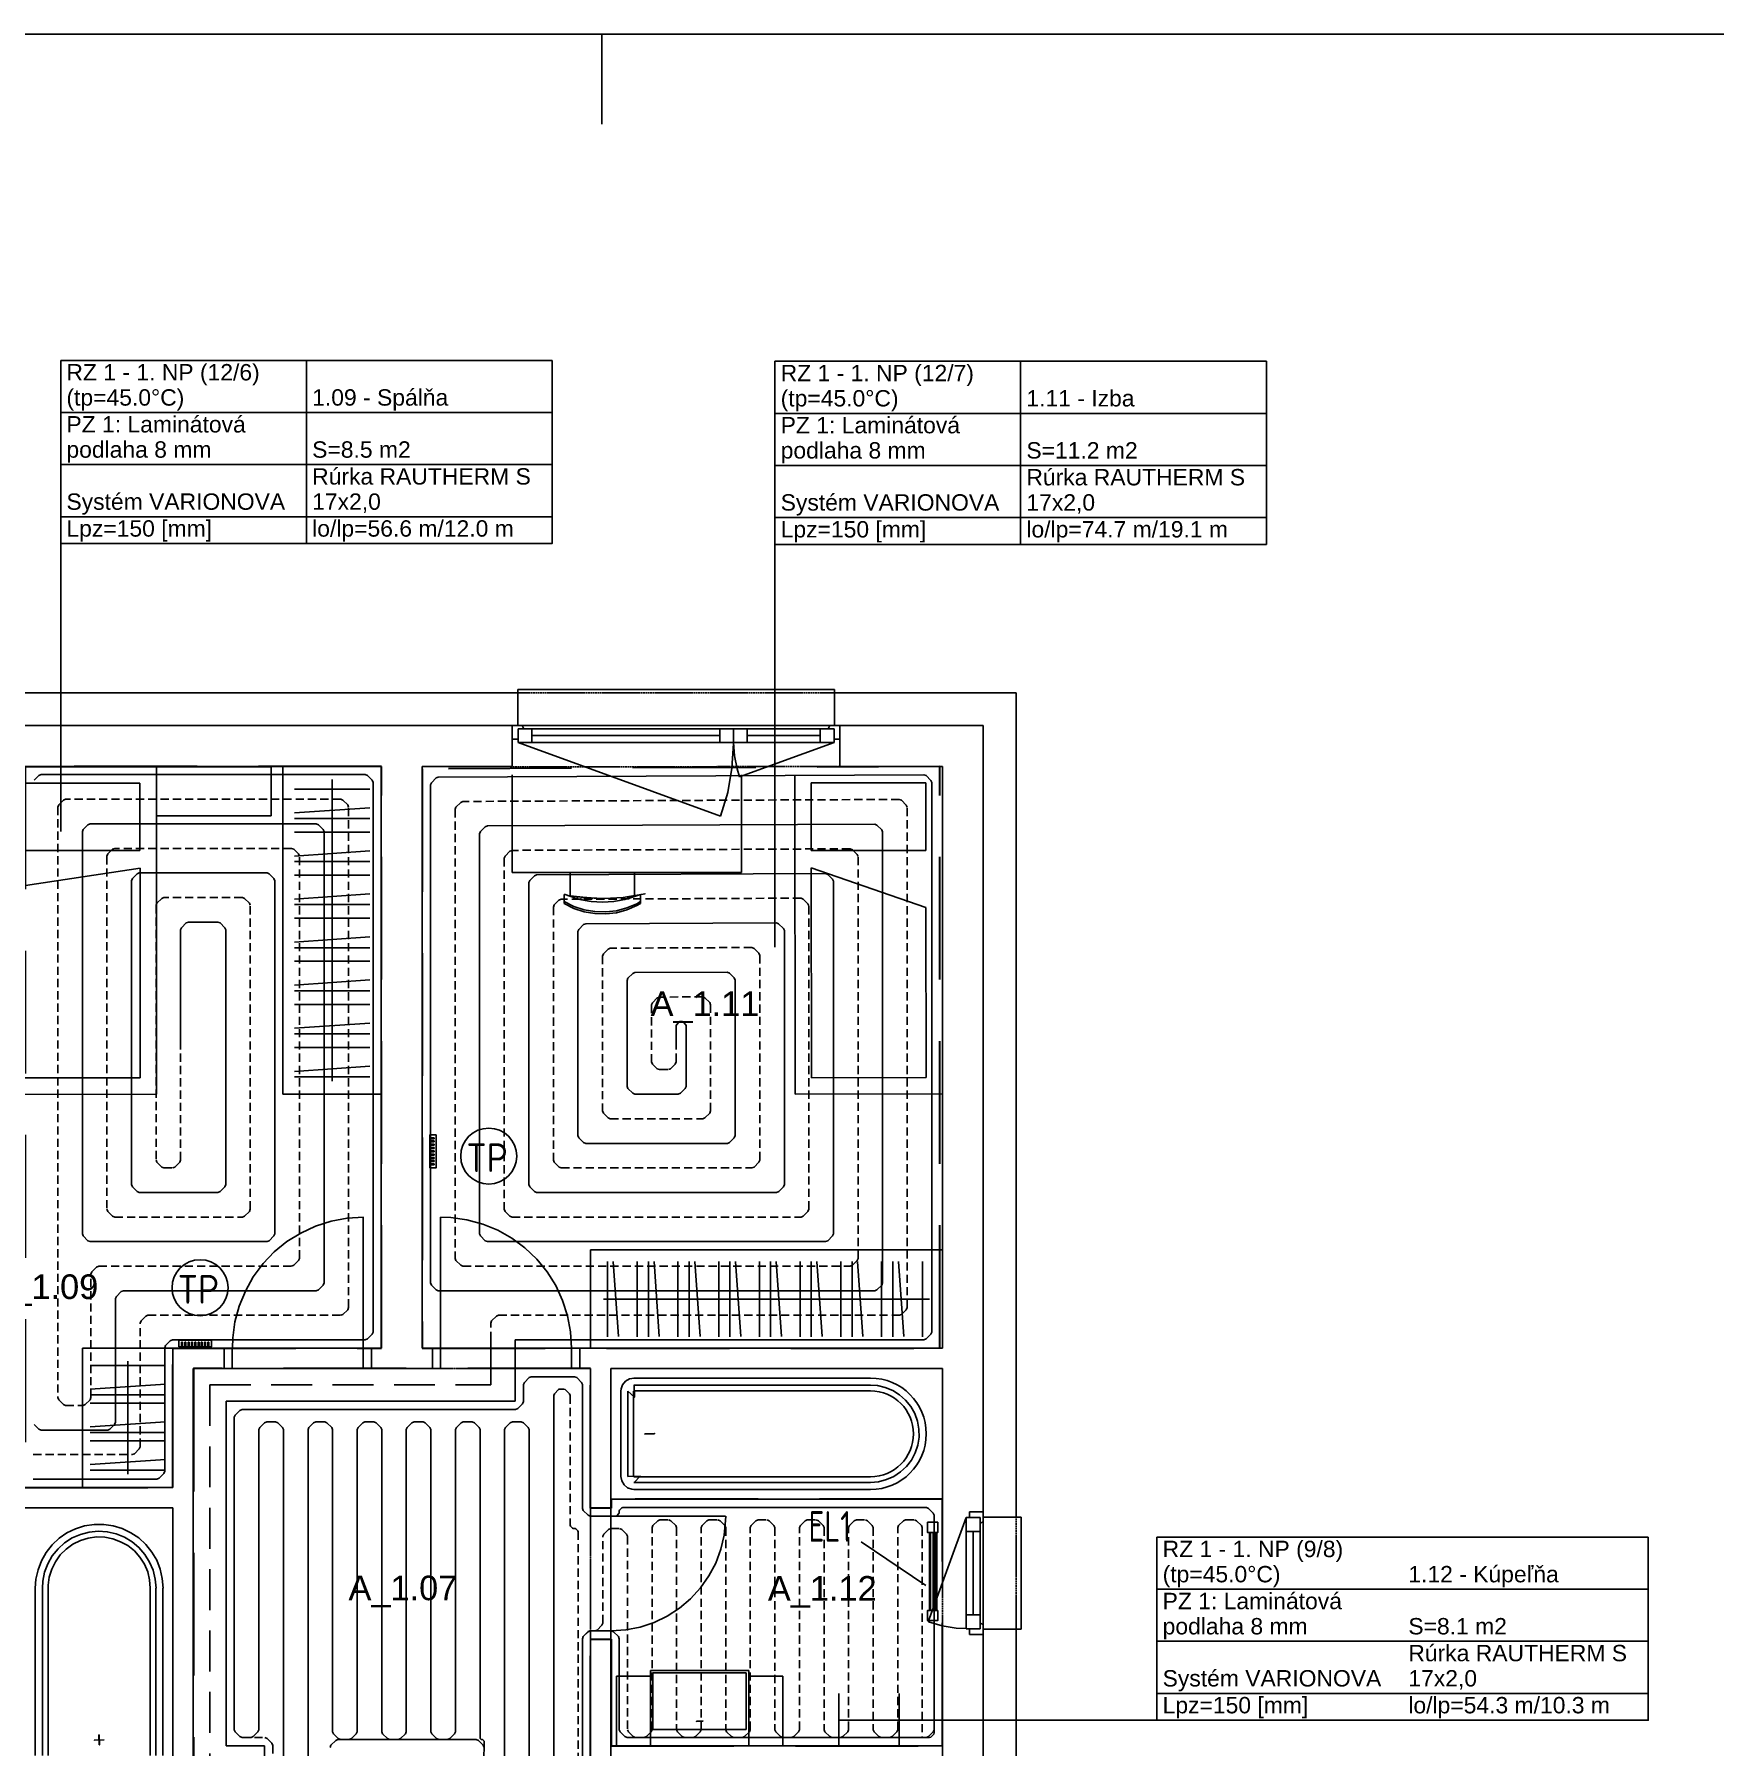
# Model space of a CAD drawing. Extents: x 43000 to 200282, y 3579 to 63943.
# Drawn here: x 118879 to 129138, y 14123 to 24579 of the extents above; entities that cross this region are included whole.
import ezdxf

# ---------------------------------------------------------------- set-up
doc = ezdxf.new("R2010")
doc.units = 0
doc.header["$MEASUREMENT"] = 0
for name, pattern in [('BODKO__IARKOVAN___3MM', [5, 3, -1, 0, -1]), ('DASH', [75, 50, -25]), ('SKRYT__', [7.14375, 4.7625, -2.38125])]:
    doc.linetypes.add(name, pattern=pattern)
doc.layers.get('0').update_dxf_attribs({"linetype": 'CONTINUOUS'})
for name, color, linetype in [('DXF_LAYER', 8, 'CONTINUOUS'), ('ODVODN__POTRUBIE___PODL__VYK_', 7, 'CONTINUOUS'), ('OKRAJOV__DILAT_CIA_PDL', 2, 'CONTINUOUS'), ('PODLAHOVKA', 7, 'CONTINUOUS'), ('PR_VODN__POTRUBIE___PODL__VYK_', 7, 'CONTINUOUS'), ('TABU_KY', 7, 'CONTINUOUS'), ('UK_POPIS', 7, 'CONTINUOUS'), ('UK_REBRIK', 6, 'CONTINUOUS'), ('UK_ZARIADENIE', 7, 'CONTINUOUS'), ('Z_NA_PRECHODOV_CH_POTRUB_', 8, 'CONTINUOUS')]:
    doc.layers.add(name, color=color, linetype=linetype)
doc.layers.add('ÚK_POPIS', color=7, linetype='CONTINUOUS', lineweight=20)
doc.styles.add('ARIAL', font='arial.ttf')
doc.styles.add('ISOCP', font='isocp.shx')
doc.styles.add('ISOCPEUR', font='arial.ttf')
doc.styles.add('Style-ISOCP', font='isocp.shx', dxfattribs={"width": 0.8})

# ---------------------------------------------------------------- blocks, each defined once
blk = doc.blocks.new('HVZD PODKLAD')
at = {"layer": 'DXF_LAYER', "color": 8, "linetype": 'Continuous'}
for p, q in [((19151, 48442), (24559, 48442)), ((24559, 48442), (24559, 48461)), ((24559, 48461), (26493, 48461)), ((24559, 48242), (24559, 48442)), ((26493, 48461), (26493, 48442)), ((26493, 48442), (26493, 48242)), ((26493, 48442), (27601, 48442)), ((27601, 48442), (27601, 43408)), ((24526, 48242), (19351, 48242)), ((24526, 48242), (24587, 48242)), ((24526, 48158), (24526, 48242)), ((24562, 48222), (24562, 48158)), ((24597, 48222), (24562, 48222)), ((24587, 48242), (24597, 48222)), ((24587, 48242), (26465, 48242)), ((25876, 48222), (24597, 48222)), ((24646, 48138), (24646, 48222)), ((25792, 48138), (25792, 48222)), ((26455, 48222), (25876, 48222)), ((25876, 48222), (25876, 48138)), ((25876, 48138), (25876, 48222)), ((25960, 48138), (25960, 48222)), ((26406, 48138), (26406, 48222)), ((26455, 48222), (26465, 48242)), ((26490, 48222), (26455, 48222)), ((26465, 48242), (26526, 48242)), ((26490, 48158), (26490, 48222)), ((27401, 48242), (26526, 48242)), ((26526, 48242), (26526, 48158)), ((27401, 43441), (27401, 48242)), ((24526, 47992), (24526, 48158)), ((24562, 48158), (24526, 48158)), ((24562, 48158), (24562, 48138)), ((24562, 48138), (25797, 47688)), ((24562, 48138), (25876, 48138)), ((25792, 48180), (24646, 48180)), ((25876, 48138), (26490, 48138)), ((26490, 48138), (25913, 47928)), ((26406, 48180), (25960, 48180)), ((26490, 48138), (26490, 48158)), ((26526, 48158), (26490, 48158)), ((26526, 48158), (26526, 47992)), ((19601, 47992), (23726, 47992)), ((22353, 47990), (20553, 47989)), ((23053, 47990), (22353, 47990)), ((22353, 47990), (22353, 47690)), ((22354, 45990), (22353, 47990)), ((23053, 47690), (23053, 47990)), ((23726, 47992), (23126, 47992)), ((23126, 47992), (23126, 45991)), ((23426, 46071), (23426, 47912)), ((23726, 47992), (23726, 44440)), ((23726, 45991), (23726, 47992)), ((23976, 47992), (24526, 47992)), ((23976, 44440), (23976, 47992)), ((24526, 47940), (24526, 47345)), ((25926, 47345), (25926, 47941)), ((26251, 47941), (26252, 45991)), ((26642, 47892), (26351, 47891)), ((26526, 47992), (27151, 47992)), ((27151, 47992), (26526, 47992)), ((27051, 47892), (26642, 47892)), ((27051, 47479), (27051, 47892)), ((27151, 47992), (27151, 44440)), ((22253, 47890), (21488, 47890)), ((22253, 47478), (22253, 47890)), ((23196, 47854), (23656, 47854)), ((26351, 47891), (26351, 47479)), ((22353, 47690), (23053, 47690)), ((23197, 47708), (23656, 47740)), ((23196, 47674), (23656, 47674)), ((23196, 47591), (23656, 47591)), ((21491, 47478), (22253, 47478)), ((23197, 47445), (23656, 47477)), ((26351, 47479), (26614, 47479)), ((26614, 47479), (27051, 47479)), ((22254, 47371), (20654, 47129)), ((22254, 46090), (22254, 47371)), ((23196, 47411), (23656, 47411)), ((27051, 47131), (26351, 47372)), ((26351, 47372), (26352, 46091)), ((23196, 47328), (23656, 47328)), ((24526, 47345), (25926, 47345)), ((24880, 47345), (24880, 47202)), ((25272, 47202), (25272, 47345)), ((23197, 47182), (23656, 47214)), ((24843, 47211), (24843, 47155)), ((24926, 47195), (24917, 47185)), ((24939, 47179), (24950, 47192)), ((25202, 47192), (25213, 47179)), ((25235, 47185), (25226, 47195)), ((25309, 47155), (25309, 47211)), ((23196, 47148), (23656, 47148)), ((23196, 47065), (23656, 47065)), ((27052, 46092), (27051, 47131)), ((23197, 46919), (23656, 46951)), ((23196, 46885), (23656, 46885)), ((23196, 46802), (23656, 46802)), ((23197, 46656), (23656, 46688)), ((23196, 46622), (23656, 46622)), ((23196, 46539), (23656, 46539)), ((23196, 46359), (23656, 46359)), ((23197, 46393), (23656, 46425)), ((23196, 46276), (23656, 46276)), ((23197, 46130), (23656, 46162)), ((20654, 46090), (22254, 46090)), ((23196, 46096), (23656, 46096)), ((26352, 46091), (27052, 46092)), ((20554, 45989), (22354, 45990)), ((23126, 45991), (23726, 45991)), ((26252, 45991), (27151, 45992)), ((23616, 44440), (23616, 45240)), ((24088, 44440), (24088, 45240)), ((27152, 45040), (25003, 45040)), ((25003, 45040), (25003, 44440)), ((25108, 44970), (25108, 44510)), ((25142, 44970), (25174, 44511)), ((25288, 44970), (25288, 44510)), ((25357, 44970), (25357, 44510)), ((25391, 44970), (25423, 44511)), ((25537, 44970), (25537, 44510)), ((25606, 44970), (25606, 44510)), ((25640, 44970), (25672, 44511)), ((25786, 44970), (25786, 44510)), ((25854, 44970), (25854, 44510)), ((25888, 44970), (25920, 44511)), ((26034, 44970), (26034, 44510)), ((26103, 44970), (26103, 44510)), ((26137, 44970), (26169, 44511)), ((26283, 44970), (26283, 44510)), ((26351, 44970), (26351, 44510)), ((26385, 44970), (26417, 44511)), ((26531, 44970), (26531, 44510)), ((26600, 44970), (26600, 44510)), ((26634, 44970), (26666, 44511)), ((26780, 44970), (26780, 44510)), ((26849, 44970), (26849, 44510)), ((26883, 44970), (26915, 44511)), ((27029, 44970), (27029, 44510)), ((27152, 44440), (27152, 45040)), ((25083, 44740), (27072, 44740)), ((22453, 44440), (21903, 44440)), ((21903, 44440), (21903, 43590)), ((22178, 43670), (22178, 44360)), ((22453, 44440), (22453, 43590)), ((22766, 44440), (22453, 44440)), ((22453, 43590), (22453, 44440)), ((22816, 44440), (22766, 44440)), ((22766, 44440), (22766, 44315)), ((22816, 44440), (23616, 44440)), ((22816, 44315), (22816, 44440)), ((23666, 44440), (23616, 44440)), ((23616, 44440), (23616, 44315)), ((23726, 44440), (23666, 44440)), ((23666, 44315), (23666, 44440)), ((24038, 44440), (23976, 44440)), ((24038, 44315), (24038, 44440)), ((24038, 44440), (24088, 44440)), ((24088, 44440), (24088, 44315)), ((24888, 44315), (24888, 44440)), ((24888, 44440), (24938, 44440)), ((27151, 44440), (24938, 44440)), ((24938, 44440), (24938, 44315)), ((25003, 44440), (27152, 44440)), ((21948, 44335), (22408, 44335)), ((22578, 41812), (22578, 44315)), ((22578, 44315), (22766, 44315)), ((22766, 44315), (22816, 44315)), ((23616, 44315), (23666, 44315)), ((23666, 44315), (24038, 44315)), ((24088, 44315), (24038, 44315)), ((24938, 44315), (24888, 44315)), ((24938, 44315), (25003, 44315)), ((25003, 44315), (25003, 43464)), ((25128, 44315), (27151, 44315)), ((25128, 43464), (25128, 44315)), ((25268, 44257), (26712, 44257)), ((26712, 44257), (25268, 44257)), ((25268, 44257), (26712, 44257)), ((27151, 44315), (27151, 43441)), ((21948, 44155), (22408, 44155)), ((21949, 44189), (22408, 44221)), ((25188, 44177), (25188, 43657)), ((25188, 44177), (25188, 43657)), ((25188, 43657), (25188, 44177)), ((25232, 43657), (25232, 44177)), ((25266, 43657), (25266, 44177)), ((25268, 44214), (26712, 44214)), ((25268, 44179), (26712, 44179)), ((21948, 44105), (22408, 44105)), ((21948, 43925), (22408, 43925)), ((21949, 43959), (22408, 43991)), ((21948, 43875), (22408, 43875)), ((21949, 43729), (22408, 43761)), ((21948, 43695), (22408, 43695)), ((26712, 43655), (25268, 43655)), ((26712, 43620), (25268, 43620)), ((22453, 43590), (21427, 43590)), ((21903, 43590), (22453, 43590)), ((25128, 43517), (27151, 43517)), ((25128, 43517), (27151, 43517)), ((25268, 43577), (26712, 43577)), ((25268, 43577), (26712, 43577)), ((26712, 43577), (25268, 43577)), ((21427, 43465), (22453, 43465)), ((22453, 43465), (22453, 41812)), ((25003, 43464), (25128, 43464)), ((25003, 43414), (25003, 43464)), ((25128, 43414), (25003, 43414)), ((25128, 43464), (25128, 43414)), ((25128, 42714), (25128, 43414)), ((25128, 43414), (25828, 43414)), ((27297, 43405), (27065, 42768)), ((27297, 43405), (27317, 43405)), ((27297, 42727), (27297, 43405)), ((27401, 43441), (27317, 43441)), ((27317, 43441), (27317, 43405)), ((27317, 43405), (27381, 43405)), ((27381, 43405), (27381, 43371)), ((27401, 43380), (27401, 43441)), ((27601, 43408), (27401, 43408)), ((27601, 43408), (27633, 43408)), ((27633, 43408), (27633, 42724)), ((27297, 43321), (27381, 43321)), ((27339, 43321), (27339, 42811)), ((27381, 43371), (27401, 43380)), ((27381, 43371), (27381, 42761)), ((27401, 42752), (27401, 43380)), ((21614, 41952), (21614, 42975)), ((21614, 42975), (21614, 41952)), ((21614, 41952), (21614, 42975)), ((21657, 41952), (21657, 42975)), ((21692, 41952), (21692, 42975)), ((22316, 42975), (22316, 41952)), ((22350, 42975), (22350, 41952)), ((22393, 41952), (22393, 42975)), ((22393, 41952), (22393, 42975)), ((22393, 42975), (22393, 41952)), ((27297, 42811), (27381, 42811)), ((25003, 42714), (25128, 42714)), ((25003, 42664), (25003, 42714)), ((25003, 42664), (25003, 41812)), ((25128, 42664), (25003, 42664)), ((25128, 42714), (25128, 42664)), ((25128, 41812), (25128, 42664)), ((27151, 41812), (27151, 42691)), ((27317, 42727), (27297, 42727)), ((27381, 42727), (27317, 42727)), ((27317, 42727), (27317, 42691)), ((27317, 42691), (27401, 42691)), ((27401, 42752), (27381, 42761)), ((27381, 42761), (27381, 42727)), ((27401, 42691), (27401, 42752)), ((27601, 42724), (27401, 42724)), ((27401, 37492), (27401, 42691)), ((27633, 42724), (27601, 42724)), ((27601, 42724), (27601, 37292)), ((25969, 42472), (25369, 42472)), ((25369, 42472), (25369, 42012)), ((25384, 42112), (25384, 42458)), ((25384, 42458), (25954, 42458)), ((25954, 42458), (25954, 42112)), ((25969, 42012), (25969, 42472)), ((25369, 42437), (25162, 42437)), ((25162, 42437), (25162, 42012)), ((26177, 42437), (25969, 42437)), ((26177, 42012), (26177, 42437)), ((26519, 42332), (26519, 42012)), ((26887, 42012), (26887, 42332)), ((25954, 42112), (25384, 42112)), ((25128, 42012), (27151, 42012))]:
    blk.add_line(p, q, dxfattribs=at)
at = {"layer": 'DXF_LAYER', "color": 8, "linetype": 'SKRYT__'}
for p, q in [((26493, 48441), (24559, 48441)), ((26526, 47991), (24526, 47990)), ((27151, 43441), (27151, 42691)), ((27601, 43408), (27601, 42724))]:
    blk.add_line(p, q, dxfattribs=at)
at = {"layer": 'DXF_LAYER', "color": 8, "linetype": 'BODKO__IARKOVAN___3MM'}
for p, q in [((22766, 44440), (23666, 44440)), ((24938, 44440), (24038, 44440)), ((22766, 44315), (23666, 44315)), ((24938, 44315), (24038, 44315)), ((25003, 42664), (25003, 43464)), ((25128, 42664), (25128, 43464))]:
    blk.add_line(p, q, dxfattribs=at)
blk = doc.blocks.new('HVZD podklad slepal')
at = {"linetype": 'Continuous'}
blk.add_blockref('HVZD PODKLAD', (0, 0), dxfattribs=at)
at = {"layer": 'DXF_LAYER', "color": 7, "style": 'ISOCPEUR'}
for s, p in [('A_1.11', (25370, 46468)), ('A_1.09', (21334, 44740)), ('A_1.07', (23526, 42901)), ('A_1.12', (26086, 42898))]:
    blk.add_text(s, height=150, dxfattribs=at).set_placement(p)
blk = doc.blocks.new('podklad')
at = {"layer": 'DXF_LAYER', "color": 7, "linetype": 'Continuous'}
for points in [[(103785, 10583), (103829, 10728), (103829, 10728), (103855, 10877), (103864, 11027), (103864, 11033)], [(103864, 11033), (103870, 10952), (103870, 10952), (103886, 10872), (103901, 10823)], [(101605, 8135), (101505, 8129), (101505, 8129), (101408, 8111), (101313, 8080), (101223, 8038), (101138, 7986), (101061, 7923), (100993, 7851), (100933, 7771), (100885, 7684), (100847, 7592), (100821, 7496), (100807, 7398), (100805, 7335)], [(102876, 7335), (102870, 7435), (102870, 7435), (102851, 7532), (102821, 7627), (102779, 7717), (102726, 7802), (102663, 7879), (102591, 7947), (102512, 8007), (102425, 8055), (102333, 8093), (102237, 8119), (102138, 8133), (102076, 8135)], [(103117, 5609), (103206, 5615), (103206, 5615), (103294, 5632), (103379, 5660), (103459, 5698), (103534, 5747), (103602, 5805), (103663, 5871), (103714, 5944), (103756, 6023), (103787, 6107), (103807, 6194), (103816, 6283), (103817, 6309)], [(105054, 5663), (105138, 5639), (105138, 5639), (105224, 5625), (105285, 5623)]]:
    blk.add_lwpolyline(points, dxfattribs=at)
at = {"layer": 'DXF_LAYER', "color": 8, "linetype": 'Continuous'}
for points in [[(102831, 10107), (102905, 10080), (102905, 10080), (102905, 10080)], [(102831, 10062), (102890, 10032), (102890, 10032), (102953, 10012), (103018, 10001), (103084, 9999), (103149, 10006), (103213, 10023), (103274, 10049), (103297, 10062)], [(102831, 10050), (102890, 10020), (102890, 10020), (102953, 10000), (103018, 9989), (103084, 9987), (103149, 9994), (103213, 10011), (103274, 10037), (103297, 10050)], [(102868, 10097), (103004, 10082), (102914, 10090)], [(102905, 10080), (102982, 10064), (102927, 10075)], [(102914, 10090), (103050, 10081), (102939, 10087)], [(102939, 10087), (103075, 10080), (103075, 10080), (103190, 10087)], [(103190, 10087), (103324, 10110), (103214, 10090)], [(103201, 10075), (103276, 10098), (103223, 10080)], [(103223, 10080), (103297, 10106), (103297, 10106), (103297, 10107)], [(103257, 7152), (103229, 7147), (103229, 7147), (103205, 7133), (103187, 7112), (103178, 7086), (103177, 7072)], [(103257, 7152), (103229, 7147), (103229, 7147), (103205, 7133), (103187, 7112), (103178, 7086), (103177, 7072)], [(103257, 7152), (103229, 7147), (103229, 7147), (103205, 7133), (103187, 7112), (103178, 7086), (103177, 7072)], [(103257, 7109), (103259, 7035), (103220, 7072)], [(103257, 7074), (103257, 7070), (103255, 7072)], [(104701, 6515), (104750, 6519), (104750, 6519), (104798, 6532), (104843, 6552), (104884, 6579), (104920, 6612), (104951, 6652), (104974, 6695), (104989, 6742), (104997, 6791), (104996, 6840), (104987, 6889), (104971, 6936), (104946, 6979), (104915, 7017), (104878, 7050), (104836, 7076), (104791, 7095), (104743, 7106), (104701, 7109)], [(103322, 6812), (103382, 6814), (103382, 6812)], [(103382, 6812), (103323, 6810), (103322, 6812)], [(103382, 6812), (103323, 6810), (103323, 6810), (103382, 6812)], [(103177, 6552), (103182, 6525), (103182, 6525), (103196, 6501), (103217, 6483), (103243, 6473), (103257, 6472)], [(103177, 6552), (103182, 6525), (103182, 6525), (103196, 6501), (103217, 6483), (103243, 6473), (103257, 6472)], [(103177, 6552), (103182, 6525), (103182, 6525), (103196, 6501), (103217, 6483), (103243, 6473), (103257, 6472)], [(103220, 6552), (103294, 6554), (103257, 6515)], [(103255, 6552), (103259, 6552), (103257, 6550)], [(100382, 5870), (100377, 5929), (100377, 5929), (100364, 5986), (100343, 6040), (100314, 6090), (100277, 6136), (100234, 6176), (100186, 6208), (100133, 6234), (100077, 6251), (100020, 6259), (99961, 6259), (99903, 6250), (99848, 6232), (99795, 6207), (99747, 6174), (99705, 6134), (99668, 6088), (99640, 6037), (99619, 5982), (99606, 5925), (99602, 5870)], [(100382, 5870), (100377, 5929), (100377, 5929), (100364, 5986), (100343, 6040), (100314, 6090), (100277, 6136), (100234, 6176), (100186, 6208), (100133, 6234), (100077, 6251), (100020, 6259), (99961, 6259), (99903, 6250), (99848, 6232), (99795, 6207), (99747, 6174), (99705, 6134), (99668, 6088), (99640, 6037), (99619, 5982), (99606, 5925), (99602, 5870)], [(100382, 5870), (100377, 5929), (100377, 5929), (100364, 5986), (100343, 6040), (100314, 6090), (100277, 6136), (100234, 6176), (100186, 6208), (100133, 6234), (100077, 6251), (100020, 6259), (99961, 6259), (99903, 6250), (99848, 6232), (99795, 6207), (99747, 6174), (99705, 6134), (99668, 6088), (99640, 6037), (99619, 5982), (99606, 5925), (99602, 5870)], [(100339, 5870), (100334, 5925), (100334, 5925), (100321, 5979), (100300, 6029), (100271, 6076), (100235, 6118), (100193, 6153), (100146, 6181), (100095, 6201), (100041, 6214), (99986, 6217), (99931, 6212), (99878, 6198), (99828, 6176), (99781, 6146), (99741, 6109), (99706, 6066), (99679, 6018), (99659, 5967), (99648, 5913), (99645, 5870)], [(100304, 5870), (100300, 5921), (100300, 5921), (100288, 5970), (100268, 6016), (100240, 6059), (100207, 6097), (100167, 6129), (100123, 6153), (100075, 6171), (100026, 6180), (99975, 6182), (99925, 6175), (99877, 6160), (99831, 6138), (99790, 6108), (99754, 6072), (99725, 6031), (99702, 5986), (99687, 5937), (99681, 5887), (99680, 5870)], [(103638, 5057), (103678, 5058), (103678, 5057)], [(103678, 5057), (103638, 5056), (103638, 5057)], [(100022, 4943), (99962, 4941), (99962, 4941), (100022, 4943)], [(99992, 4913), (99990, 4973), (99992, 4973)], [(99992, 4973), (99994, 4913), (99992, 4913)]]:
    blk.add_lwpolyline(points, dxfattribs=at)
at = {"layer": 'DXF_LAYER', "linetype": 'Continuous'}
for centre, radius, start, end in [((103064, 10645), 586, 256.4774, 283.5226), ((103064, 11250), 1169, 277.3668, 279.6511), ((104701, 6812), 340, 270, 90), ((104701, 6812), 340, 270, 90), ((104701, 6812), 340, 270, 90), ((104701, 6812), 262, 270, 90)]:
    blk.add_arc(centre, radius, start, end, dxfattribs=at)
at = {"linetype": 'Continuous'}
blk.add_blockref('HVZD podklad slepal', (77988, -37105), dxfattribs=at)
blk = doc.blocks.new('rebrik')
at = {"layer": 'UK_REBRIK', "ltscale": 3}
for p, q in [((12609, -10988), (12134, -10988)), ((12609, -10995), (12134, -10995)), ((12609, -11010), (12134, -11010)), ((12609, -11026), (12134, -11026)), ((12609, -11033), (12134, -11033))]:
    blk.add_line(p, q, dxfattribs=at)
for points in [[(12134, -10982), (12072, -10982), (12072, -11044), (12134, -11044), (12134, -10982)], [(12672, -10982), (12609, -10982), (12609, -11044), (12672, -11044), (12672, -10982)]]:
    blk.add_lwpolyline(points, dxfattribs=at)
blk = doc.blocks.new('A$C57FC20A3')
at = {"layer": 'UK_ZARIADENIE', "color": 6, "lineweight": -3}
for p, q in [((0, 183, -5791), (28, 183, -5791)), ((0, 177, -5791), (28, 177, -5791)), ((0, 163, -5791), (28, 163, -5791)), ((0, 157, -5791), (28, 157, -5791)), ((0, 143, -5791), (28, 143, -5791)), ((0, 137, -5791), (28, 137, -5791)), ((0, 123, -5791), (28, 123, -5791)), ((0, 117, -5791), (28, 117, -5791)), ((28, 177, -5791), (28, 183, -5791)), ((28, 157, -5791), (28, 163, -5791)), ((28, 137, -5791), (28, 143, -5791)), ((28, 117, -5791), (28, 123, -5791)), ((0, 103, -5791), (28, 103, -5791)), ((0, 97, -5791), (28, 97, -5791)), ((0, 83, -5791), (28, 83, -5791)), ((0, 77, -5791), (28, 77, -5791)), ((0, 63, -5791), (28, 63, -5791)), ((0, 57, -5791), (28, 57, -5791)), ((0, 43, -5791), (28, 43, -5791)), ((0, 37, -5791), (28, 37, -5791)), ((0, 23, -5791), (28, 23, -5791)), ((0, 17, -5791), (28, 17, -5791)), ((28, 97, -5791), (28, 103, -5791)), ((28, 77, -5791), (28, 83, -5791)), ((28, 57, -5791), (28, 63, -5791)), ((28, 37, -5791), (28, 43, -5791)), ((28, 17, -5791), (28, 23, -5791))]:
    blk.add_line(p, q, dxfattribs=at)
at = {"layer": 'UK_ZARIADENIE', "color": 6, "lineweight": -3, "elevation": -5791}
blk.add_lwpolyline([(40, 200), (40, 0), (0, 0), (0, 200)], close=True, dxfattribs=at)

msp = doc.modelspace()

# ---------------------------------------------------------------- linework, layer by layer
at = {"linetype": 'Continuous', "ltscale": 0.2}
for p, q in [((101543.2, 24579.2), (143543.2, 24579.2)), ((124322.3, 15107), (123926.7, 15373.8))]:
    msp.add_line(p, q, dxfattribs=at)
msp.add_line((122343.2, 24579.2), (122343.2, 24029.2))
at = {"layer": 'ODVODN__POTRUBIE___PODL__VYK_', "color": 172, "linetype": 'DASH', "ltscale": 5}
for p, q in [((121665.9, 16556.9), (121665.9, 16606.9)), ((121665.9, 16331.9), (121665.9, 16556.9)), ((119950.5, 16331.9), (121665.9, 16331.9)), ((119950.5, 16331.9), (119950.5, 14028.6))]:
    msp.add_line(p, q, dxfattribs=at)
at = {"layer": 'ODVODN__POTRUBIE___PODL__VYK_', "color": 172, "linetype": 'DASH'}
for points in [[(119950.5, 16331.9), (119950.5, 16331.9), (119950.5, 16331.9), (119950.5, 16331.9), (119950.5, 16331.9), (119950.5, 16331.9)], [(121665.9, 16331.9), (121665.9, 16331.9), (121665.9, 16331.9), (121665.9, 16331.9), (121665.9, 16331.9), (121665.9, 16331.9)]]:
    msp.add_lwpolyline(points, dxfattribs=at)
at = {"layer": 'OKRAJOV__DILAT_CIA_PDL', "color": 0, "linetype": 'DASH', "lineweight": 30, "ltscale": 15}
for points in [[(119725.5, 15706.5), (119725.5, 16556.9), (120998.2, 16556.9), (120998.2, 20108.3), (118822.9, 20108.3), (118822.9, 15706.5), (119725.5, 15706.5)], [(121248.2, 20093.3), (121248.2, 16556.9), (124408.2, 16556.9), (124408.2, 20108.2), (121248.2, 20093.3)], [(124423.2, 15633.5), (122400.5, 15633.5), (122400.5, 15580.3), (122275.5, 15580.3), (122275.5, 16431.9), (119850.5, 16431.9), (119850.5, 13928.6), (122275.5, 13928.6), (122275.5, 14780.3), (122400.5, 14780.3), (122400.5, 14128.6), (124423.2, 14128.6), (124423.2, 15633.5)]]:
    msp.add_lwpolyline(points, dxfattribs=at)
at = {"layer": 'PODLAHOVKA', "color": 12}
for points in [[(118872.9, 15756.5), (119627.7, 15756.5), (119641, 15762.1), (119670, 15791), (119675.5, 15804.4), (119675.5, 16559.1), (119681, 16572.4), (119710, 16601.4), (119723.3, 16606.9), (120900.4, 16606.9), (120913.8, 16612.4), (120942.7, 16641.4), (120948.2, 16654.7), (120948.2, 20010.5), (120942.7, 20023.8), (120913.8, 20052.8), (120900.4, 20058.3), (118920.7, 20058.3), (118907.3, 20052.8), (118878.4, 20023.8)], [(121815.9, 16606.9), (124310.4, 16606.9), (124323.7, 16612.4), (124352.6, 16641.4), (124358.2, 16654.7), (124358.2, 20010), (124352.6, 20023.4), (124323.5, 20052.3), (124310.1, 20057.8), (121345.8, 20043.8), (121332.6, 20038.2), (121303.7, 20009.2), (121298.2, 19996), (121298.2, 16954.7), (121303.8, 16941.4), (121332.7, 16912.4), (121346, 16906.9), (124010.4, 16906.9), (124023.7, 16912.4), (124052.6, 16941.4), (124058.2, 16954.7), (124058.2, 19708.5), (124052.6, 19721.9), (124023.5, 19750.8), (124010.1, 19756.4), (121645.8, 19745.2), (121632.6, 19739.6), (121603.7, 19710.6), (121598.2, 19697.4), (121598.2, 17254.7), (121603.8, 17241.4), (121632.7, 17212.4), (121646, 17206.9), (123710.4, 17206.9), (123723.7, 17212.4), (123752.6, 17241.4), (123758.2, 17254.7), (123758.2, 19407.1), (123752.6, 19420.5), (123723.5, 19449.4), (123710.1, 19454.9), (121945.8, 19446.6), (121932.6, 19441), (121903.7, 19412.1), (121898.2, 19398.8), (121898.2, 17554.7), (121903.8, 17541.4), (121932.7, 17512.4), (121946, 17506.9), (123410.4, 17506.9), (123423.7, 17512.4), (123452.6, 17541.4), (123458.2, 17554.7), (123458.2, 19105.7), (123452.6, 19119.1), (123423.5, 19148), (123410.1, 19153.5), (122245.8, 19148), (122232.6, 19142.5), (122203.7, 19113.5), (122198.2, 19100.2), (122198.2, 17854.7), (122203.8, 17841.4), (122232.7, 17812.4), (122246, 17806.9), (123110.4, 17806.9), (123123.7, 17812.4), (123152.6, 17841.4), (123158.2, 17854.7), (123158.2, 18804.3), (123152.6, 18817.7), (123123.5, 18846.6), (123110.1, 18852.1), (122545.8, 18849.4), (122532.6, 18843.9), (122503.7, 18814.9), (122498.2, 18801.6), (122498.2, 18154.7), (122503.8, 18141.4), (122532.7, 18112.4), (122546, 18106.9), (122810.4, 18106.9), (122823.7, 18112.4), (122852.6, 18141.4), (122858.2, 18154.7), (122858.2, 18526.9), (122855.4, 18533.6), (122840.1, 18548.8), (122835.3, 18550.8), (122820.9, 18550.7), (122816.2, 18548.8), (122801, 18533.5), (122798.2, 18526.8), (122798.2, 18403.7)], [(118878.4, 16091), (118907.3, 16062.1), (118920.7, 16056.5), (119327.7, 16056.5), (119341, 16062.1), (119370, 16091), (119375.5, 16104.4), (119375.5, 16859.1), (119381, 16872.4), (119410, 16901.4), (119423.3, 16906.9), (120600.4, 16906.9), (120613.8, 16912.4), (120642.7, 16941.4), (120648.2, 16954.7), (120648.2, 19710.5), (120642.7, 19723.8), (120613.8, 19752.8), (120600.4, 19758.3), (119220.7, 19758.3), (119207.3, 19752.8), (119178.4, 19723.8), (119172.9, 19710.5), (119172.9, 17254.7), (119178.4, 17241.4), (119207.3, 17212.4), (119220.7, 17206.9), (120300.4, 17206.9), (120313.8, 17212.4), (120342.7, 17241.4), (120348.2, 17254.7), (120348.2, 19410.5), (120342.7, 19423.8), (120313.8, 19452.8), (120300.4, 19458.3), (119520.7, 19458.3), (119507.3, 19452.8), (119478.4, 19423.8), (119472.9, 19410.5), (119472.9, 17554.7), (119478.4, 17541.4), (119507.3, 17512.4), (119520.7, 17506.9), (120000.4, 17506.9), (120013.8, 17512.4), (120042.7, 17541.4), (120048.2, 17554.7), (120048.2, 19110.5), (120042.7, 19123.8), (120013.8, 19152.8), (120000.4, 19158.3), (119820.7, 19158.3), (119807.3, 19152.8), (119778.4, 19123.8), (119772.9, 19110.5), (119772.9, 18407.6)], [(122225.5, 14026.5), (122225.5, 14782.4), (122231, 14795.8), (122260, 14824.7), (122273.3, 14830.3), (122402.7, 14830.3), (122416, 14824.7), (122445, 14795.8), (122450.5, 14782.4), (122450.5, 14226.5), (122456, 14213.1), (122485, 14184.2), (122498.3, 14178.6), (124325.4, 14178.6), (124338.7, 14184.2), (124367.6, 14213.1), (124373.2, 14226.5), (124373.2, 15535.7), (124367.6, 15549), (124338.7, 15578), (124325.4, 15583.5), (122471.7, 15583.5), (122465.8, 15581), (122452.2, 15567.5), (122450.5, 15563.3), (122450.5, 15550.4), (122448.8, 15546.3), (122435.2, 15532.7), (122429.3, 15530.3), (122273.3, 15530.3), (122260, 15535.8), (122231, 15564.7), (122225.5, 15578.1), (122225.5, 16334.1), (122220, 16347.4), (122191, 16376.4), (122177.7, 16381.9), (121913.7, 16381.9), (121900.4, 16376.4), (121871.4, 16347.4), (121865.9, 16334.1), (121865.9, 16229.7), (121860.4, 16216.4), (121831.4, 16187.4), (121818.1, 16181.9), (120148.3, 16181.9), (120135, 16176.4), (120106, 16147.4), (120100.5, 16134.1), (120100.5, 14226.5), (120106, 14213.1), (120135, 14184.2), (120148.3, 14178.6), (120202.7, 14178.6), (120216, 14184.2), (120245, 14213.1), (120250.5, 14226.5), (120250.5, 16059.1), (120256, 16072.4), (120285, 16101.4), (120298.3, 16106.9), (120352.7, 16106.9), (120366, 16101.4), (120395, 16072.4), (120400.5, 16059.1), (120400.5, 14026.5)], [(122050.5, 14026.5), (122050.5, 16267), (122055.1, 16278.1), (122080.6, 16303.6), (122084.5, 16305.2)], [(120550.5, 14026.5), (120550.5, 16059.1), (120556, 16072.4), (120585, 16101.4), (120598.3, 16106.9), (120652.7, 16106.9), (120666, 16101.4), (120695, 16072.4), (120700.5, 16059.1), (120700.5, 14214.3), (120706, 14200.9), (120735, 14172), (120748.3, 14166.5), (120802.7, 14166.5), (120816, 14172), (120845, 14200.9), (120850.5, 14214.3), (120850.5, 16059.1), (120856, 16072.4), (120885, 16101.4), (120898.3, 16106.9), (120952.7, 16106.9), (120966, 16101.4), (120995, 16072.4), (121000.5, 16059.1), (121000.5, 14214.3), (121006, 14200.9), (121035, 14172), (121048.3, 14166.5), (121102.7, 14166.5), (121116, 14172), (121145, 14200.9), (121150.5, 14214.3), (121150.5, 16059.1), (121156, 16072.4), (121185, 16101.4), (121198.3, 16106.9), (121252.7, 16106.9), (121266, 16101.4), (121295, 16072.4), (121300.5, 16059.1), (121300.5, 14214.3), (121306, 14200.9), (121335, 14172), (121348.3, 14166.5), (121402.7, 14166.5), (121416, 14172), (121445, 14200.9), (121450.5, 14214.3), (121450.5, 16059.1), (121456, 16072.4), (121485, 16101.4), (121498.3, 16106.9), (121552.7, 16106.9), (121566, 16101.4), (121595, 16072.4), (121600.5, 16059.1), (121600.5, 14176.3), (121601.6, 14173.5), (121607.9, 14167.3), (121609.8, 14166.5), (121615.7, 14166.5), (121617.7, 14165.7), (121623.9, 14159.4), (121625.1, 14156.6), (121624.7, 14026.6)], [(121750.5, 14026.5), (121750.5, 16059.1), (121756, 16072.4), (121785, 16101.4), (121798.3, 16106.9), (121852.7, 16106.9), (121866, 16101.4), (121895, 16072.4), (121900.5, 16059.1), (121900.5, 14026.5)], [(120685.2, 14118.7), (120690.7, 14132), (120719.7, 14160.9), (120733, 14166.5), (121577.1, 14166.5), (121590.5, 14160.9), (121619.4, 14131.9), (121624.9, 14118.5)]]:
    msp.add_lwpolyline(points, dxfattribs=at)
at = {"layer": 'PODLAHOVKA', "color": 172, "linetype": 'DASH'}
for points in [[(118872.9, 15906.5), (119022.9, 15906.5), (119477.7, 15906.5), (119491, 15912.1), (119520, 15941), (119525.5, 15954.4), (119525.5, 16709.1), (119531, 16722.4), (119560, 16751.4), (119573.3, 16756.9), (120750.4, 16756.9), (120763.8, 16762.4), (120792.7, 16791.4), (120798.2, 16804.7), (120798.2, 19860.5), (120792.7, 19873.8), (120763.8, 19902.8), (120750.4, 19908.3), (119070.7, 19908.3), (119057.3, 19902.8), (119028.4, 19873.8), (119022.9, 19860.5), (119022.9, 16254.4), (119028.4, 16241), (119057.3, 16212.1), (119070.7, 16206.5), (119177.7, 16206.5), (119191, 16212.1), (119220, 16241), (119225.5, 16254.4), (119225.5, 17009.1), (119231, 17022.4), (119260, 17051.4), (119273.3, 17056.9), (120450.4, 17056.9), (120463.8, 17062.4), (120492.7, 17091.4), (120498.2, 17104.7), (120498.2, 19560.5), (120492.7, 19573.8), (120463.8, 19602.8), (120450.4, 19608.3), (119370.7, 19608.3), (119357.3, 19602.8), (119328.4, 19573.8), (119322.9, 19560.5), (119322.9, 17404.7), (119328.4, 17391.4), (119357.3, 17362.4), (119370.7, 17356.9), (120150.4, 17356.9), (120163.8, 17362.4), (120192.7, 17391.4), (120198.2, 17404.7), (120198.2, 19260.5), (120192.7, 19273.8), (120163.8, 19302.8), (120150.4, 19308.3), (119670.7, 19308.3), (119657.3, 19302.8), (119628.4, 19273.8), (119622.9, 19260.5), (119622.9, 17704.7), (119628.4, 17691.4), (119657.3, 17662.4), (119670.7, 17656.9), (119725, 17656.9), (119738.4, 17662.4), (119767.3, 17691.4), (119772.9, 17704.7), (119772.9, 18407.6)], [(121665.9, 16606.9), (121665.9, 16709.1), (121671.4, 16722.4), (121700.4, 16751.4), (121713.7, 16756.9), (124160.4, 16756.9), (124173.7, 16762.4), (124202.6, 16791.4), (124208.2, 16804.7), (124208.2, 19859.2), (124202.6, 19872.6), (124173.5, 19901.6), (124160.1, 19907.1), (121495.8, 19894.5), (121482.6, 19888.9), (121453.7, 19859.9), (121448.2, 19846.7), (121448.2, 17104.7), (121453.8, 17091.4), (121482.7, 17062.4), (121496, 17056.9), (123860.4, 17056.9), (123873.7, 17062.4), (123902.6, 17091.4), (123908.2, 17104.7), (123908.2, 19557.8), (123902.6, 19571.2), (123873.5, 19600.1), (123860.1, 19605.6), (121795.8, 19595.9), (121782.6, 19590.3), (121753.7, 19561.3), (121748.2, 19548.1), (121748.2, 17404.7), (121753.8, 17391.4), (121782.7, 17362.4), (121796, 17356.9), (123560.4, 17356.9), (123573.7, 17362.4), (123602.6, 17391.4), (123608.2, 17404.7), (123608.2, 19256.4), (123602.6, 19269.8), (123573.5, 19298.7), (123560.1, 19304.2), (122095.8, 19297.3), (122082.6, 19291.8), (122053.7, 19262.8), (122048.2, 19249.5), (122048.2, 17704.7), (122053.8, 17691.4), (122082.7, 17662.4), (122096, 17656.9), (123260.4, 17656.9), (123273.7, 17662.4), (123302.6, 17691.4), (123308.2, 17704.7), (123308.2, 18955), (123302.6, 18968.4), (123273.5, 18997.3), (123260.1, 19002.8), (122395.8, 18998.7), (122382.6, 18993.2), (122353.7, 18964.2), (122348.2, 18950.9), (122348.2, 18004.7), (122353.8, 17991.4), (122382.7, 17962.4), (122396, 17956.9), (122960.4, 17956.9), (122973.7, 17962.4), (123002.6, 17991.4), (123008.2, 18004.7), (123008.2, 18653.6), (123002.6, 18667), (122973.5, 18695.9), (122960.1, 18701.4), (122695.8, 18700.1), (122682.6, 18694.6), (122653.7, 18665.6), (122648.2, 18652.3), (122648.2, 18304.7), (122653.8, 18291.4), (122682.7, 18262.4), (122696, 18256.9), (122750.4, 18256.9), (122763.8, 18262.4), (122792.7, 18291.4), (122798.2, 18304.7), (122798.2, 18403.7)], [(122225.5, 13988.6), (122225.5, 14782.4), (122231, 14795.8), (122261.1, 14825.9), (122271.7, 14830.3), (122304.3, 14830.3), (122314.9, 14834.7), (122345, 14864.7), (122350.5, 14878.1), (122350.5, 15407.4), (122356, 15420.8), (122385, 15449.7), (122398.3, 15455.3), (122452.7, 15455.3), (122466, 15449.7), (122495, 15420.8), (122500.5, 15407.4), (122500.5, 14226.5), (122506, 14213.1), (122535, 14184.2), (122548.3, 14178.6), (122602.7, 14178.6), (122616, 14184.2), (122645, 14213.1), (122650.5, 14226.5), (122650.5, 15460.7), (122656, 15474), (122685, 15503), (122698.3, 15508.5), (122752.7, 15508.5), (122766, 15503), (122795, 15474), (122800.5, 15460.7), (122800.5, 14226.5), (122806, 14213.1), (122835, 14184.2), (122848.3, 14178.6), (122902.7, 14178.6), (122916, 14184.2), (122945, 14213.1), (122950.5, 14226.5), (122950.5, 15460.7), (122956, 15474), (122985, 15503), (122998.3, 15508.5), (123052.7, 15508.5), (123066, 15503), (123095, 15474), (123100.5, 15460.7), (123100.5, 14226.5), (123106, 14213.1), (123135, 14184.2), (123148.3, 14178.6), (123202.7, 14178.6), (123216, 14184.2), (123245, 14213.1), (123250.5, 14226.5), (123250.5, 15460.7), (123256, 15474), (123285, 15503), (123298.3, 15508.5), (123352.7, 15508.5), (123366, 15503), (123395, 15474), (123400.5, 15460.7), (123400.5, 14226.5), (123406, 14213.1), (123435, 14184.2), (123448.3, 14178.6), (123502.7, 14178.6), (123516, 14184.2), (123545, 14213.1), (123550.5, 14226.5), (123550.5, 15460.7), (123556, 15474), (123585, 15503), (123598.3, 15508.5), (123652.7, 15508.5), (123666, 15503), (123695, 15474), (123700.5, 15460.7), (123700.5, 14226.5), (123706, 14213.1), (123735, 14184.2), (123748.3, 14178.6), (123802.7, 14178.6), (123816, 14184.2), (123845, 14213.1), (123850.5, 14226.5), (123850.5, 15460.7), (123856, 15474), (123885, 15503), (123898.3, 15508.5), (123952.7, 15508.5), (123966, 15503), (123995, 15474), (124000.5, 15460.7), (124000.5, 14226.5), (124006, 14213.1), (124035, 14184.2), (124048.3, 14178.6), (124102.7, 14178.6), (124116, 14184.2), (124145, 14213.1), (124150.5, 14226.5), (124150.5, 15460.7), (124156, 15474), (124185, 15503), (124198.3, 15508.5), (124252.7, 15508.5), (124266, 15503), (124295, 15474), (124300.5, 15460.7), (124300.5, 14178.6), (124300.5, 14178.6), (124344.2, 14178.6), (124352.3, 14182), (124369.8, 14199.5), (124373.2, 14207.6), (124373.2, 15535.7), (124367.6, 15549), (124338.7, 15578), (124325.4, 15583.5), (122471.7, 15583.5), (122465.8, 15581), (122452.2, 15567.5), (122450.5, 15563.3), (122450.5, 15550.4), (122448.8, 15546.3), (122435.2, 15532.7), (122429.3, 15530.3), (122273.3, 15530.3), (122260, 15535.8), (122231, 15564.7), (122225.5, 15578.1), (122225.5, 16334.1), (122220, 16347.4), (122191, 16376.4), (122177.7, 16381.9), (121913.7, 16381.9), (121900.4, 16376.4), (121871.4, 16347.4), (121865.9, 16334.1), (121865.9, 16229.7), (121860.4, 16216.4), (121831.4, 16187.4), (121818.1, 16181.9), (120148.3, 16181.9), (120135, 16176.4), (120106, 16147.4), (120100.5, 16134.1), (120100.5, 14226.5), (120106, 14213.1), (120135, 14184.2), (120148.3, 14178.6), (120287.4, 14178.6), (120300.7, 14173.1), (120329.7, 14144.2), (120335.2, 14130.8), (120335.2, 14016.4)], [(122084.5, 16305.2), (122088.4, 16306.9), (122112.6, 16306.9), (122120.4, 16303.6), (122145.9, 16278.1), (122150.5, 16267), (122150.5, 15475.2), (122152.8, 15469.6), (122165.5, 15456.9), (122169.5, 15455.3), (122181.5, 15455.3), (122185.5, 15453.6), (122198.2, 15440.9), (122200.5, 15435.3), (122200.5, 13988.6)]]:
    msp.add_lwpolyline(points, dxfattribs=at)
at = {"layer": 'PR_VODN__POTRUBIE___PODL__VYK_', "color": 12}
for p, q in [((121815.9, 16556.9), (121815.9, 16606.9)), ((121815.9, 16231.9), (121815.9, 16556.9)), ((120050.5, 16231.9), (121815.9, 16231.9)), ((120050.5, 16231.9), (120050.5, 14128.6)), ((120050.5, 14128.6), (120285.2, 14128.6)), ((120285.2, 13203.6), (120285.2, 14128.6))]:
    msp.add_line(p, q, dxfattribs=at)
at = {"layer": 'TABU_KY'}
for p, q in [((119040.8, 22587.5), (122040.8, 22587.5)), ((120540.8, 22269.5), (120540.8, 22587.5)), ((123400.8, 22582.5), (126400.8, 22582.5)), ((124900.8, 22264.5), (124900.8, 22582.5)), ((119040.8, 22269.5), (122040.8, 22269.5)), ((120540.8, 21951.5), (120540.8, 22269.5)), ((123400.8, 22264.5), (126400.8, 22264.5)), ((124900.8, 21946.5), (124900.8, 22264.5)), ((119040.8, 21951.5), (122040.8, 21951.5)), ((120540.8, 21633.5), (120540.8, 21951.5)), ((123400.8, 21946.5), (126400.8, 21946.5)), ((124900.8, 21628.5), (124900.8, 21946.5)), ((119040.8, 21633.5), (122040.8, 21633.5)), ((120540.8, 21469.5), (120540.8, 21633.5)), ((123400.8, 21628.5), (126400.8, 21628.5)), ((124900.8, 21464.5), (124900.8, 21628.5)), ((119040.8, 21469.5), (119040.8, 19710.5)), ((123400.8, 21464.5), (123400.8, 19005.5)), ((125732.4, 15402.5), (128732.4, 15402.5)), ((125732.4, 15084.5), (128732.4, 15084.5)), ((125732.4, 14766.5), (128732.4, 14766.5)), ((125732.4, 14448.5), (128732.4, 14448.5)), ((125732.4, 14284.5), (123791.4, 14284.5))]:
    msp.add_line(p, q, dxfattribs=at)
for points in [[(119040.8, 22587.5), (119040.8, 21469.5), (122040.8, 21469.5), (122040.8, 22587.5)], [(123400.8, 22582.5), (123400.8, 21464.5), (126400.8, 21464.5), (126400.8, 22582.5)], [(125732.4, 15402.5), (125732.4, 14284.5), (128732.4, 14284.5), (128732.4, 15402.5)]]:
    msp.add_lwpolyline(points, dxfattribs=at)
at = {"layer": 'UK_POPIS'}
for centre in [(121653.5, 17729.1, 11581.6), (119891.4, 16925.4, 11581.6)]:
    msp.add_circle(centre, 170.9, dxfattribs=at)
at = {"layer": 'Z_NA_PRECHODOV_CH_POTRUB_', "color": 2}
for p, q in [((121309.7, 16556.9), (121309.7, 16556.9)), ((122209.7, 16556.9), (122209.7, 16556.9)), ((119850.5, 16431.9), (119850.5, 16431.9)), ((121309.7, 16431.9), (121309.7, 16431.9)), ((121815.9, 16431.9), (121815.9, 16431.9)), ((122209.7, 16431.9), (122209.7, 16431.9)), ((120050.5, 16231.9), (120050.5, 16231.9)), ((121815.9, 16231.9), (121815.9, 16231.9)), ((120050.5, 14128.6), (120050.5, 14128.6)), ((120285.2, 14128.6), (120285.2, 14128.6))]:
    msp.add_line(p, q, dxfattribs=at)

# ---------------------------------------------------------------- block references
at = {"linetype": 'Continuous'}
msp.add_blockref('podklad', (19283.7, 9221.4), dxfattribs=at)
at = {"layer": 'UK_REBRIK', "xscale": -1, "rotation": 270}
msp.add_blockref('rebrik', (135376.4, 2821.3), dxfattribs=at)
at = {"layer": 'UK_ZARIADENIE'}
for p, rotation in [((121293.2, 17658.4, 5790.8), 359.9999960982776), ((119962.1, 16565.2, 5790.8), 89.99999609827759)]:
    msp.add_blockref('A$C57FC20A3', p, dxfattribs=dict(at, rotation=rotation))

# ---------------------------------------------------------------- texts
at = {"layer": 'DXF_LAYER', "color": 7, "style": 'ISOCPEUR'}
for s, p in [('A_1.11', (122642.2, 18584.2)), ('A_1.09', (118606.4, 16856.9)), ('A_1.07', (120797.7, 15017.6)), ('A_1.12', (123357.8, 15014.8))]:
    msp.add_text(s, height=150, dxfattribs=at).set_placement(p)
at = {"layer": 'TABU_KY', "style": 'ARIAL'}
for s, p in [('RZ 1 - 1. NP (12/6) ', (119075.8, 22465.5)), ('RZ 1 - 1. NP (12/7) ', (123435.8, 22460.5)), ('(tp=45.0°C)', (119075.8, 22311.5)), ('1.09 - Spálňa', (120575.8, 22311.5)), ('(tp=45.0°C)', (123435.8, 22306.5)), ('1.11 - Izba', (124935.8, 22306.5)), ('PZ 1: Laminátová', (119075.8, 22147.5)), ('PZ 1: Laminátová', (123435.8, 22142.5)), ('podlaha 8 mm', (119075.8, 21993.5)), ('S=8.5 m2', (120575.8, 21993.5)), ('podlaha 8 mm', (123435.8, 21988.5)), ('S=11.2 m2', (124935.8, 21988.5)), ('Rúrka RAUTHERM S', (120575.8, 21829.5)), ('Rúrka RAUTHERM S', (124935.8, 21824.5)), ('Systém VARIONOVA', (119075.8, 21675.5)), ('17x2,0', (120575.8, 21675.5)), ('Systém VARIONOVA', (123435.8, 21670.5)), ('17x2,0', (124935.8, 21670.5)), ('Lpz=150 [mm]', (119075.8, 21511.5)), ('lo/lp=56.6 m/12.0 m', (120575.8, 21511.5)), ('Lpz=150 [mm]', (123435.8, 21506.5)), ('lo/lp=74.7 m/19.1 m', (124935.8, 21506.5)), ('RZ 1 - 1. NP (9/8) ', (125767.4, 15280.5)), ('(tp=45.0°C)', (125767.4, 15126.5)), ('1.12 - Kúpeľňa', (127267.4, 15126.5)), ('PZ 1: Laminátová', (125767.4, 14962.5)), ('podlaha 8 mm', (125767.4, 14808.5)), ('S=8.1 m2', (127267.4, 14808.5)), ('Rúrka RAUTHERM S', (127267.4, 14644.5)), ('Systém VARIONOVA', (125767.4, 14490.5)), ('17x2,0', (127267.4, 14490.5)), ('Lpz=150 [mm]', (125767.4, 14326.5)), ('lo/lp=54.3 m/10.3 m', (127267.4, 14326.5))]:
    msp.add_text(s, height=100, dxfattribs=at).set_placement(p)
at = {"layer": 'ÚK_POPIS', "lineweight": 35, "style": 'ISOCP'}
for p in [(121517, 17631.9, 11581.6), (119754.9, 16828.2, 11581.6)]:
    msp.add_text('TP', height=175, rotation=360, dxfattribs=at).set_placement(p)
at = {"layer": 'ÚK_POPIS', "lineweight": 30, "style": 'Style-ISOCP', "width": 0.8}
msp.add_text('EL1', height=187.5, dxfattribs=at).set_placement((123605.7, 15373.8))

doc.saveas('drawing.dxf')
